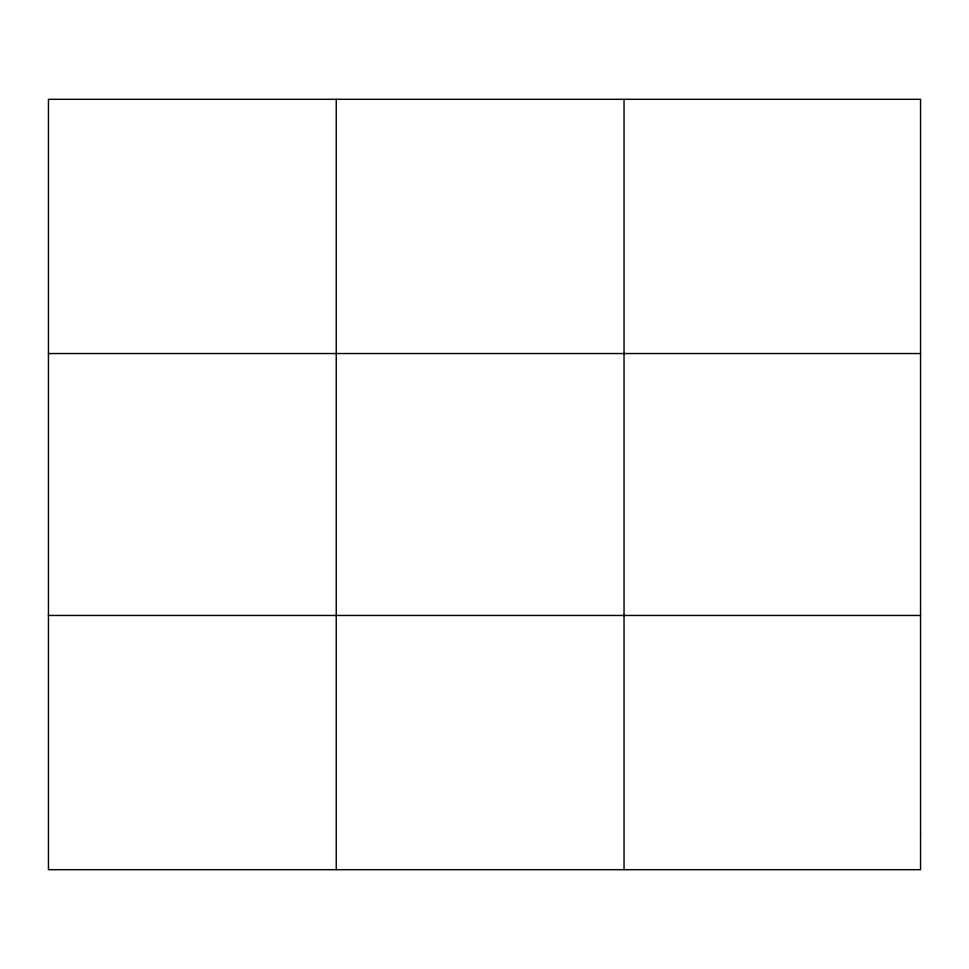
<?xml version="1.0" encoding="UTF-8"?>
<svg xmlns="http://www.w3.org/2000/svg" width="969" height="969" viewBox="0 0 969 969"><rect width="100%" height="100%" fill="white"/><g stroke="black" fill="none" stroke-linecap="round" stroke-linejoin="round"><path stroke-width="1.45" d="M336.243 869.69L336.243 99.31M624.036 869.69L624.036 99.31M48.45 353.54L920.55 353.54M48.45 615.46L920.55 615.46M920.55 833.376L920.55 869.69L48.45 869.69L48.45 99.31L920.55 99.31L920.55 833.376"/></g></svg>
